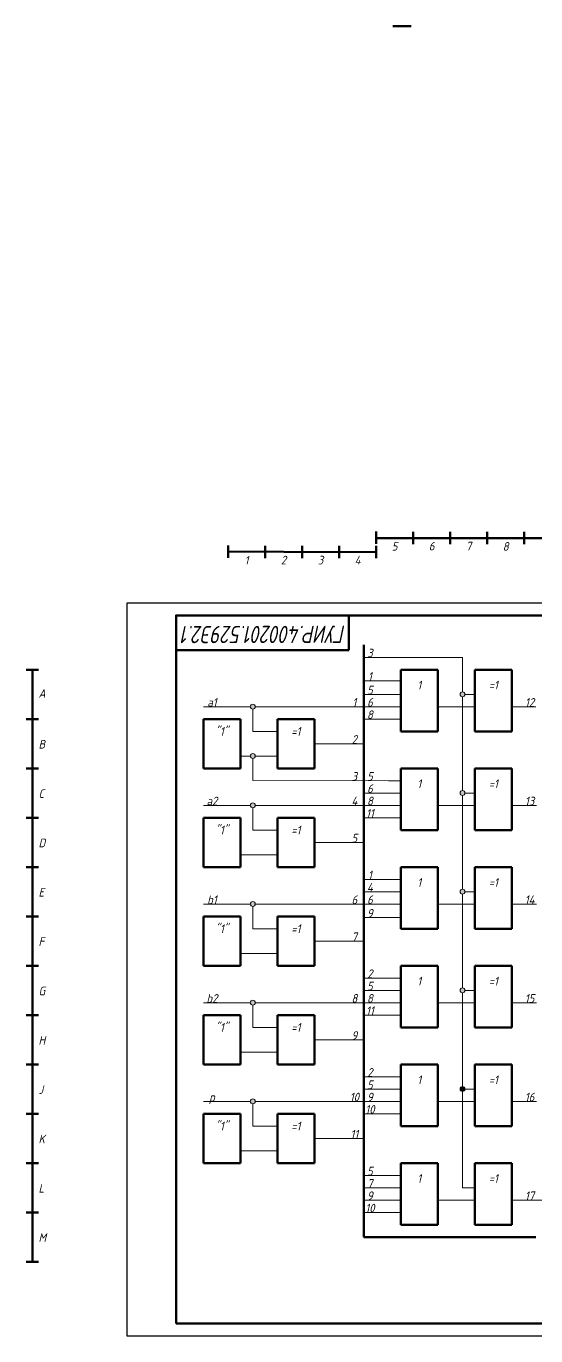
# Model space of a CAD drawing. Header units: millimetres. Extents: x -41 to 1158, y -278 to 531.
# Drawn here: x -41 to 166, y 0 to 531 of the extents above; entities that cross this region are included whole.
import ezdxf
from ezdxf.enums import TextEntityAlignment as Align

# ---------------------------------------------------------------- set-up
doc = ezdxf.new("R2010")
doc.units = ezdxf.units.MM
doc.header["$LTSCALE"] = 0.5
doc.layers.get('0').update_dxf_attribs({"lineweight": 60})
doc.layers.get('Defpoints').update_dxf_attribs({"color": 5})
doc.styles.get("Standard").update_dxf_attribs({"font": 'ISOCPEUI.TTF', "width": 0.9})

msp = doc.modelspace()

# ---------------------------------------------------------------- hatches: boundary and pattern name
at = {"lineweight": 100}
h = msp.add_hatch(color=256, dxfattribs=at)
h.dxf.hatch_style = 1
h.paths.add_polyline_path([(137.3, 180.16, 1), (135.3, 180.16, 1)])
h.paths.add_polyline_path([(137.3, 140.16, 1), (135.3, 140.16, 1)])
h.paths.add_polyline_path([(137.3, 220.16, 1), (135.3, 220.16, 1)])
h.paths.add_polyline_path([(137.3, 260.16, 1), (135.3, 260.16, 1)])
h.paths.add_polyline_path([(202.26, 260.16, 1), (200.26, 260.16, 1)])
h.paths.add_polyline_path([(202.26, 220.16, 1), (200.26, 220.16, 1)])
h.paths.add_polyline_path([(202.26, 180.16, 1), (200.26, 180.16, 1)])
h.paths.add_polyline_path([(202.26, 140.16, 1), (200.26, 140.16, 1)])
h.paths.add_polyline_path([(277.3, 135.16, 1), (275.3, 135.16, 1)])
h.paths.add_polyline_path([(277.3, 115.16, 1), (275.3, 115.16, 1)])
h.paths.add_polyline_path([(277.3, 95.16, 1), (275.3, 95.16, 1)])
h.paths.add_polyline_path([(277.3, 195.16, 1), (275.3, 195.16, 1)])
h.paths.add_polyline_path([(277.3, 175.16, 1), (275.3, 175.16, 1)])
h.paths.add_polyline_path([(275.3, 215.16, 1), (277.3, 215.16, 1)])
h.paths.add_polyline_path([(275.3, 235.16, 1), (277.3, 235.16, 1)])
h.paths.add_polyline_path([(275.3, 255.16, 1), (277.3, 255.16, 1)])
h = msp.add_hatch(color=256, dxfattribs=at)
h.dxf.hatch_style = 1
h.paths.add_polyline_path([(52.32, 255.16, 1), (50.32, 255.16, 1)])
h.paths.add_polyline_path([(52.32, 235.16, 1), (50.32, 235.16, 1)])
h.paths.add_polyline_path([(52.32, 215.16, 1), (50.32, 215.16, 1)])
h.paths.add_polyline_path([(52.32, 175.16, 1), (50.32, 175.16, 1)])
h.paths.add_polyline_path([(52.32, 135.16, 1), (50.32, 135.16, 1)])
h.paths.add_polyline_path([(52.32, 95.16, 1), (50.32, 95.16, 1)])
h = msp.add_hatch(color=256, dxfattribs=at)
h.dxf.hatch_style = 1
h.paths.add_polyline_path([(137.3, 100.16, 1), (135.3, 100.16, 1)])

# ---------------------------------------------------------------- linework, layer by layer
for p, q in [((108, 531), (115.5, 531)), ((101.3, 326.15), (101.3, 321.15)), ((116.3, 323.5), (116.3, 326)), ((116.3, 326), (116.3, 321)), ((131.3, 323.5), (131.3, 326)), ((131.3, 326), (131.3, 321)), ((146.3, 321), (146.3, 326)), ((161.3, 321), (161.3, 326)), ((41.3, 320.5), (41.3, 315.5)), ((41.3, 320.5), (41.3, 318)), ((56.3, 317.85), (56.3, 320.35)), ((56.3, 320.35), (56.3, 315.35)), ((71.3, 317.85), (71.3, 320.35)), ((71.3, 320.35), (71.3, 315.35)), ((86.3, 315.35), (86.3, 320.35)), ((86.3, 317.85), (86.3, 320.35)), ((86.3, 320.35), (86.3, 315.35)), ((101.3, 323.5), (401.3, 323.5)), ((101.3, 315.35), (101.3, 320.35)), ((146.3, 323.5), (146.3, 321)), ((161.3, 323.5), (161.3, 321)), ((41.3, 318), (86.3, 317.85)), ((86.3, 317.9), (101.3, 317.85)), ((86.3, 317.85), (86.3, 315.35)), ((101.3, 317.85), (101.3, 315.35)), ((96.3, 280.16), (96.3, 65.16)), ((-38, 270.16), (-40.5, 270.16)), ((-40.5, 270.16), (-35.5, 270.16)), ((-38, 270.16), (-38, 187.16)), ((-38, 270.16), (-38, 50.16)), ((111.3, 270.16), (126.3, 270.16)), ((111.3, 245.16), (111.3, 270.16)), ((111.3, 270.16), (111.3, 265.66)), ((111.3, 270.16), (111.3, 257.66)), ((111.3, 270.16), (111.3, 265.16)), ((111.3, 270.16), (111.3, 265.16)), ((111.3, 270.16), (111.3, 257.66)), ((126.3, 270.16), (126.3, 258.66)), ((126.3, 270.16), (126.3, 258.66)), ((126.3, 270.16), (126.3, 257.66)), ((126.3, 270.16), (126.3, 257.66)), ((141.3, 270.16), (156.3, 270.16)), ((141.3, 245.16), (141.3, 270.16)), ((141.3, 270.16), (141.3, 265.66)), ((141.3, 270.16), (141.3, 257.66)), ((141.3, 270.16), (141.3, 265.16)), ((141.3, 270.16), (141.3, 265.16)), ((156.3, 270.16), (156.3, 258.66)), ((156.3, 270.16), (156.3, 258.66)), ((156.3, 270.16), (156.3, 257.66)), ((156.3, 270.16), (156.3, 257.66)), ((141.3, 265.16), (141.3, 260.16)), ((141.3, 265.16), (141.3, 260.16)), ((141.3, 257.66), (141.3, 262.16)), ((141.3, 260.16), (141.3, 260.99)), ((141.3, 260.16), (141.3, 255.16)), ((141.3, 260.16), (141.3, 255.16)), ((141.3, 260.16), (141.3, 255.16)), ((126.3, 258.66), (126.3, 256.66)), ((126.3, 256.66), (126.3, 245.16)), ((141.3, 257.66), (141.3, 253.16)), ((141.3, 255.16), (141.3, 250.16)), ((141.3, 255.16), (141.3, 250.16)), ((141.3, 250.16), (141.3, 255.16)), ((156.3, 258.66), (156.3, 256.66)), ((156.3, 256.66), (156.3, 245.16)), ((-38, 250.16), (-40.5, 250.16)), ((-40.5, 250.16), (-35.5, 250.16)), ((31.3, 250.16), (46.3, 250.16)), ((31.3, 230.16), (31.3, 250.16)), ((31.3, 250.16), (31.3, 246.91)), ((31.3, 250.16), (31.3, 245.16)), ((46.3, 250.16), (46.3, 230.16)), ((61.3, 250.16), (76.3, 250.16)), ((61.3, 230.16), (61.3, 250.16)), ((61.3, 250.16), (61.3, 246.91)), ((61.3, 250.16), (61.3, 245.16)), ((76.3, 250.16), (76.3, 230.16)), ((111.3, 245.16), (111.3, 249.66)), ((141.3, 245.16), (141.3, 249.66)), ((111.3, 245.16), (126.3, 245.16)), ((141.3, 245.16), (156.3, 245.16)), ((31.3, 240.16), (31.3, 243.41)), ((61.3, 240.16), (61.3, 243.41)), ((31.3, 233.41), (31.3, 236.91)), ((31.3, 230.16), (31.3, 235.16)), ((46.3, 230.16), (46.3, 235.16)), ((61.3, 233.41), (61.3, 236.91)), ((61.3, 230.16), (61.3, 235.16)), ((-38, 230.16), (-40.5, 230.16)), ((-40.5, 230.16), (-35.5, 230.16)), ((31.3, 230.16), (31.3, 233.41)), ((46.3, 230.16), (31.3, 230.16)), ((61.3, 230.16), (61.3, 233.41)), ((76.3, 230.16), (61.3, 230.16)), ((111.3, 230.16), (126.3, 230.16)), ((111.3, 205.16), (111.3, 230.16)), ((111.3, 230.16), (111.3, 225.66)), ((111.3, 230.16), (111.3, 217.66)), ((111.3, 230.16), (111.3, 225.16)), ((111.3, 230.16), (111.3, 225.16)), ((126.3, 230.16), (111.3, 230.16)), ((111.3, 230.16), (126.3, 230.16)), ((111.3, 230.16), (111.3, 217.66)), ((126.3, 230.16), (126.3, 218.66)), ((126.3, 230.16), (126.3, 218.66)), ((126.3, 230.16), (126.3, 217.66)), ((126.3, 230.16), (126.3, 217.66)), ((141.3, 230.16), (156.3, 230.16)), ((141.3, 205.16), (141.3, 230.16)), ((141.3, 230.16), (141.3, 225.66)), ((141.3, 230.16), (141.3, 217.66)), ((141.3, 230.16), (141.3, 225.16)), ((141.3, 230.16), (141.3, 225.16)), ((156.3, 230.16), (141.3, 230.16)), ((141.3, 230.16), (156.3, 230.16)), ((156.3, 230.16), (156.3, 218.66)), ((156.3, 230.16), (156.3, 218.66)), ((156.3, 230.16), (156.3, 217.66)), ((156.3, 230.16), (156.3, 217.66)), ((141.3, 225.16), (141.3, 220.16)), ((141.3, 225.16), (141.3, 220.16)), ((141.3, 220.16), (141.3, 225.16)), ((126.3, 218.66), (126.3, 216.66)), ((141.3, 217.66), (141.3, 222.16)), ((141.3, 220.16), (141.3, 215.16)), ((141.3, 220.16), (141.3, 215.16)), ((141.3, 220.16), (141.3, 215.16)), ((141.3, 217.66), (141.3, 213.16)), ((156.3, 218.66), (156.3, 216.66)), ((126.3, 216.66), (126.3, 205.16)), ((141.3, 215.16), (141.3, 210.16)), ((141.3, 215.16), (141.3, 210.16)), ((141.3, 210.16), (141.3, 215.16)), ((156.3, 216.66), (156.3, 205.16)), ((-38, 210.16), (-40.5, 210.16)), ((-40.5, 210.16), (-35.5, 210.16)), ((-38, 210.16), (-38, 200.16)), ((31.3, 210.16), (46.3, 210.16)), ((31.3, 190.16), (31.3, 210.16)), ((31.3, 210.16), (31.3, 206.91)), ((31.3, 210.16), (31.3, 205.16)), ((46.3, 210.16), (46.3, 190.16)), ((61.3, 210.16), (76.3, 210.16)), ((61.3, 190.16), (61.3, 210.16)), ((61.3, 210.16), (61.3, 206.91)), ((61.3, 210.16), (61.3, 205.16)), ((76.3, 210.16), (76.3, 190.16)), ((111.3, 205.16), (111.3, 209.66)), ((141.3, 205.16), (141.3, 209.66)), ((31.3, 200.16), (31.3, 203.41)), ((61.3, 200.16), (61.3, 203.41)), ((126.3, 205.16), (111.3, 205.16)), ((111.3, 205.16), (126.3, 205.16)), ((111.3, 205.16), (126.3, 205.16)), ((156.3, 205.16), (141.3, 205.16)), ((141.3, 205.16), (156.3, 205.16)), ((141.3, 205.16), (156.3, 205.16)), ((31.3, 193.41), (31.3, 196.91)), ((61.3, 193.41), (61.3, 196.91)), ((31.3, 190.16), (31.3, 195.16)), ((31.3, 190.16), (31.3, 193.41)), ((46.3, 190.16), (46.3, 195.16)), ((61.3, 190.16), (61.3, 195.16)), ((61.3, 190.16), (61.3, 193.41)), ((-38, 190.16), (-40.5, 190.16)), ((-40.5, 190.16), (-35.5, 190.16)), ((46.3, 190.16), (31.3, 190.16)), ((76.3, 190.16), (61.3, 190.16)), ((111.3, 165.16), (111.3, 190.16)), ((111.3, 190.16), (126.3, 190.16)), ((126.3, 190.16), (126.3, 178.66)), ((126.3, 190.16), (126.3, 178.66)), ((126.3, 190.16), (126.3, 177.66)), ((126.3, 190.16), (126.3, 177.66)), ((141.3, 165.16), (141.3, 190.16)), ((141.3, 190.16), (141.3, 185.66)), ((141.3, 190.16), (141.3, 177.66)), ((141.3, 190.16), (141.3, 185.16)), ((141.3, 190.16), (141.3, 185.16)), ((141.3, 190.16), (156.3, 190.16)), ((156.3, 190.16), (156.3, 178.66)), ((156.3, 190.16), (156.3, 178.66)), ((156.3, 190.16), (156.3, 177.66)), ((156.3, 190.16), (156.3, 177.66)), ((141.3, 185.16), (141.3, 180.16)), ((141.3, 185.16), (141.3, 180.16)), ((141.3, 180.16), (141.3, 185.16)), ((141.3, 177.66), (141.3, 182.16)), ((111.3, 165.16), (111.3, 177.66)), ((126.3, 178.66), (126.3, 176.66)), ((126.3, 176.66), (126.3, 165.16)), ((141.3, 180.16), (141.3, 175.16)), ((141.3, 180.16), (141.3, 175.16)), ((141.3, 180.16), (141.3, 175.16)), ((141.3, 177.66), (141.3, 173.16)), ((156.3, 178.66), (156.3, 176.66)), ((156.3, 176.66), (156.3, 165.16)), ((-38, 170.16), (-40.5, 170.16)), ((-40.5, 170.16), (-35.5, 170.16)), ((31.3, 170.16), (46.3, 170.16)), ((31.3, 150.16), (31.3, 170.16)), ((31.3, 170.16), (31.3, 166.91)), ((31.3, 170.16), (31.3, 165.16)), ((46.3, 170.16), (46.3, 150.16)), ((61.3, 170.16), (76.3, 170.16)), ((61.3, 150.16), (61.3, 170.16)), ((61.3, 170.16), (61.3, 166.91)), ((61.3, 170.16), (61.3, 165.16)), ((76.3, 170.16), (76.3, 150.16)), ((141.3, 175.16), (141.3, 170.16)), ((141.3, 175.16), (141.3, 170.16)), ((111.3, 165.16), (111.3, 169.66)), ((126.3, 165.16), (111.3, 165.16)), ((111.3, 165.16), (126.3, 165.16)), ((111.3, 165.16), (126.3, 165.16)), ((141.3, 165.16), (141.3, 169.66)), ((156.3, 165.16), (141.3, 165.16)), ((141.3, 165.16), (156.3, 165.16)), ((141.3, 165.16), (156.3, 165.16)), ((31.3, 160.16), (31.3, 163.41)), ((61.3, 160.16), (61.3, 163.41)), ((31.3, 153.41), (31.3, 156.91)), ((31.3, 150.16), (31.3, 155.16)), ((46.3, 150.16), (46.3, 155.16)), ((61.3, 153.41), (61.3, 156.91)), ((61.3, 150.16), (61.3, 155.16)), ((-38, 150.16), (-40.5, 150.16)), ((-40.5, 150.16), (-35.5, 150.16)), ((31.3, 150.16), (31.3, 153.41)), ((46.3, 150.16), (31.3, 150.16)), ((61.3, 150.16), (61.3, 153.41)), ((76.3, 150.16), (61.3, 150.16)), ((111.3, 125.16), (111.3, 150.16)), ((111.3, 150.16), (126.3, 150.16)), ((111.3, 150.16), (111.3, 137.66)), ((126.3, 150.16), (126.3, 138.66)), ((126.3, 150.16), (126.3, 138.66)), ((126.3, 150.16), (126.3, 137.66)), ((126.3, 150.16), (126.3, 137.66)), ((141.3, 125.16), (141.3, 150.16)), ((141.3, 150.16), (141.3, 145.66)), ((141.3, 150.16), (141.3, 137.66)), ((141.3, 150.16), (141.3, 145.16)), ((141.3, 150.16), (141.3, 145.16)), ((141.3, 150.16), (156.3, 150.16)), ((156.3, 150.16), (156.3, 138.66)), ((156.3, 150.16), (156.3, 138.66)), ((156.3, 150.16), (156.3, 137.66)), ((156.3, 150.16), (156.3, 137.66)), ((141.3, 145.16), (141.3, 140.16)), ((141.3, 145.16), (141.3, 140.16)), ((141.3, 145.16), (141.3, 140.16)), ((126.3, 138.66), (126.3, 136.66)), ((141.3, 137.66), (141.3, 142.16)), ((141.3, 140.16), (141.3, 135.16)), ((141.3, 140.16), (141.3, 135.16)), ((141.3, 140.16), (141.3, 135.16)), ((156.3, 138.66), (156.3, 136.66)), ((126.3, 136.66), (126.3, 125.16)), ((141.3, 137.66), (141.3, 133.16)), ((141.3, 135.16), (141.3, 130.16)), ((141.3, 135.16), (141.3, 130.16)), ((141.3, 135.16), (141.3, 130.16)), ((156.3, 136.66), (156.3, 125.16)), ((-38, 130.16), (-40.5, 130.16)), ((-40.5, 130.16), (-35.5, 130.16)), ((31.3, 130.16), (46.3, 130.16)), ((31.3, 110.16), (31.3, 130.16)), ((31.3, 130.16), (31.3, 126.91)), ((31.3, 130.16), (31.3, 125.16)), ((46.3, 130.16), (46.3, 110.16)), ((61.3, 130.16), (76.3, 130.16)), ((61.3, 110.16), (61.3, 130.16)), ((61.3, 130.16), (61.3, 126.91)), ((61.3, 130.16), (61.3, 125.16)), ((76.3, 130.16), (76.3, 110.16)), ((111.3, 125.16), (111.3, 129.66)), ((141.3, 125.16), (141.3, 129.66)), ((31.3, 120.16), (31.3, 123.41)), ((61.3, 120.16), (61.3, 123.41)), ((126.3, 125.16), (111.3, 125.16)), ((111.3, 125.16), (126.3, 125.16)), ((111.3, 125.16), (126.3, 125.16)), ((156.3, 125.16), (141.3, 125.16)), ((141.3, 125.16), (156.3, 125.16)), ((141.3, 125.16), (156.3, 125.16)), ((31.3, 113.41), (31.3, 116.91)), ((61.3, 113.41), (61.3, 116.91)), ((31.3, 110.16), (31.3, 115.16)), ((31.3, 110.16), (31.3, 113.41)), ((46.3, 110.16), (46.3, 115.16)), ((61.3, 110.16), (61.3, 115.16)), ((61.3, 110.16), (61.3, 113.41)), ((-38, 110.16), (-40.5, 110.16)), ((-40.5, 110.16), (-35.5, 110.16)), ((46.3, 110.16), (31.3, 110.16)), ((76.3, 110.16), (61.3, 110.16)), ((126.3, 110.16), (111.3, 110.16)), ((111.3, 110.16), (111.3, 85.16)), ((111.3, 110.16), (111.3, 97.66)), ((126.3, 110.16), (126.3, 98.66)), ((126.3, 110.16), (126.3, 98.66)), ((126.3, 110.16), (126.3, 97.66)), ((126.3, 110.16), (126.3, 97.66)), ((126.3, 110.16), (126.3, 95.16)), ((141.3, 85.16), (141.3, 110.16)), ((141.3, 110.16), (141.3, 105.66)), ((141.3, 110.16), (141.3, 97.66)), ((141.3, 110.16), (141.3, 105.16)), ((141.3, 110.16), (141.3, 105.16)), ((141.3, 110.16), (156.3, 110.16)), ((156.3, 110.16), (156.3, 98.66)), ((156.3, 110.16), (156.3, 98.66)), ((156.3, 110.16), (156.3, 97.66)), ((156.3, 110.16), (156.3, 97.66)), ((141.3, 105.16), (141.3, 100.16)), ((141.3, 105.16), (141.3, 100.16)), ((141.3, 105.16), (141.3, 100.16)), ((141.3, 97.66), (141.3, 102.16)), ((126.3, 98.66), (126.3, 96.66)), ((126.3, 96.66), (126.3, 85.16)), ((141.3, 100.16), (141.3, 95.16)), ((141.3, 100.16), (141.3, 95.16)), ((141.3, 100.16), (141.3, 95.16)), ((141.3, 95.16), (141.3, 100.16)), ((141.3, 100.16), (141.3, 95.16)), ((141.3, 97.66), (141.3, 93.16)), ((156.3, 98.66), (156.3, 96.66)), ((156.3, 96.66), (156.3, 85.16)), ((141.3, 95.16), (141.3, 90.16)), ((141.3, 95.16), (141.3, 90.16)), ((141.3, 95.16), (141.3, 90.16)), ((-38, 90.16), (-40.5, 90.16)), ((-40.5, 90.16), (-35.5, 90.16)), ((31.3, 90.16), (46.3, 90.16)), ((31.3, 70.16), (31.3, 90.16)), ((31.3, 90.16), (31.3, 86.91)), ((31.3, 90.16), (31.3, 85.16)), ((46.3, 90.16), (46.3, 70.16)), ((61.3, 90.16), (76.3, 90.16)), ((61.3, 70.16), (61.3, 90.16)), ((61.3, 90.16), (61.3, 86.91)), ((61.3, 90.16), (61.3, 85.16)), ((76.3, 90.16), (76.3, 70.16)), ((126.3, 85.16), (111.3, 85.16)), ((111.3, 85.16), (126.3, 85.16)), ((111.3, 85.16), (126.3, 85.16)), ((141.3, 85.16), (141.3, 89.66)), ((156.3, 85.16), (141.3, 85.16)), ((141.3, 85.16), (156.3, 85.16)), ((141.3, 85.16), (156.3, 85.16)), ((31.3, 80.16), (31.3, 83.41)), ((61.3, 80.16), (61.3, 83.41)), ((31.3, 73.41), (31.3, 76.91)), ((31.3, 70.16), (31.3, 75.16)), ((46.3, 70.16), (46.3, 75.16)), ((61.3, 73.41), (61.3, 76.91)), ((61.3, 70.16), (61.3, 75.16)), ((-38, 70.16), (-40.5, 70.16)), ((-40.5, 70.16), (-35.5, 70.16)), ((31.3, 70.16), (31.3, 73.41)), ((46.3, 70.16), (31.3, 70.16)), ((61.3, 70.16), (61.3, 73.41)), ((76.3, 70.16), (61.3, 70.16)), ((126.3, 70.16), (111.3, 70.16)), ((111.3, 70.16), (111.3, 45.16)), ((111.3, 70.16), (111.3, 57.66)), ((126.3, 70.16), (126.3, 58.66)), ((126.3, 70.16), (126.3, 58.66)), ((126.3, 70.16), (126.3, 57.66)), ((126.3, 70.16), (126.3, 57.66)), ((126.3, 70.16), (126.3, 55.16)), ((141.3, 45.16), (141.3, 70.16)), ((141.3, 70.16), (141.3, 65.66)), ((141.3, 70.16), (141.3, 57.66)), ((141.3, 70.16), (141.3, 65.16)), ((141.3, 70.16), (141.3, 65.16)), ((141.3, 70.16), (156.3, 70.16)), ((156.3, 70.16), (156.3, 58.66)), ((156.3, 70.16), (156.3, 58.66)), ((156.3, 70.16), (156.3, 57.66)), ((156.3, 70.16), (156.3, 57.66)), ((96.3, 65.16), (96.3, 45.16)), ((141.3, 65.16), (141.3, 60.16)), ((141.3, 65.16), (141.3, 60.16)), ((141.3, 65.16), (141.3, 60.16)), ((126.3, 58.66), (126.3, 56.66)), ((141.3, 57.66), (141.3, 62.16)), ((141.3, 60.16), (141.3, 55.16)), ((141.3, 60.16), (141.3, 55.16)), ((141.3, 60.16), (141.3, 55.16)), ((141.3, 55.16), (141.3, 60.16)), ((141.3, 60.16), (141.3, 55.16)), ((156.3, 58.66), (156.3, 56.66)), ((126.3, 56.66), (126.3, 45.16)), ((141.3, 57.66), (141.3, 53.16)), ((141.3, 55.16), (141.3, 50.16)), ((141.3, 55.16), (141.3, 50.16)), ((141.3, 55.16), (141.3, 50.16)), ((156.3, 56.66), (156.3, 45.16)), ((-38, 50.16), (-40.5, 50.16)), ((-40.5, 50.16), (-35.5, 50.16)), ((-38, 50.16), (-38, 30.16)), ((141.3, 45.16), (141.3, 49.66)), ((96.3, 45.16), (96.3, 40.16)), ((126.3, 45.16), (111.3, 45.16)), ((111.3, 45.16), (126.3, 45.16)), ((111.3, 45.16), (126.3, 45.16)), ((156.3, 45.16), (141.3, 45.16)), ((141.3, 45.16), (156.3, 45.16)), ((141.3, 45.16), (156.3, 45.16)), ((101.3, 40.16), (96.3, 40.16)), ((106.3, 40.16), (101.3, 40.16)), ((106.3, 40.16), (166, 40.16)), ((-35.5, 30.16), (-40.5, 30.16)), ((-38, 30.16), (-35.5, 30.16))]:
    msp.add_line(p, q, dxfattribs=at)
at = {"lineweight": 70}
for p, q in [((20.22, 292.13), (90.22, 292.13)), ((90.22, 292.13), (90.22, 278.13)), ((20.22, 278.13), (90.22, 278.13))]:
    msp.add_line(p, q, dxfattribs=at)
msp.add_line((20.22, 278.13), (20.22, 278.13))
at = {"lineweight": 20}
for p, q in [((101.3, 275.16), (96.3, 275.16)), ((101.3, 275.16), (136.3, 275.16)), ((136.3, 275.16), (136.3, 261.16)), ((101.3, 265.66), (96.3, 265.66)), ((111.3, 265.66), (101.3, 265.66)), ((101.3, 260.16), (96.3, 260.16)), ((111.3, 260.16), (101.3, 260.16)), ((141.3, 260.16), (137.3, 260.16)), ((31.3, 255.16), (46.3, 255.16)), ((46.3, 255.16), (50.32, 255.16)), ((52.32, 255.16), (77.3, 255.16)), ((77.3, 255.16), (91.3, 255.16)), ((91.3, 255.16), (106.3, 255.16)), ((106.3, 255.16), (111.3, 255.16)), ((126.3, 255.16), (141.3, 255.16)), ((136.3, 259.16), (136.3, 221.16)), ((166, 255.16), (156.3, 255.16)), ((51.32, 245.16), (51.32, 254.16)), ((101.3, 250.16), (96.3, 250.16)), ((111.3, 250.16), (101.3, 250.16)), ((51.32, 245.16), (56.3, 245.16)), ((61.3, 245.16), (56.3, 245.16)), ((76.3, 240.12), (91.3, 240.12)), ((91.3, 240.12), (96.3, 240.12)), ((46.3, 235.16), (50.32, 235.16)), ((51.32, 234.16), (51.32, 225.18)), ((52.32, 235.16), (56.3, 235.16)), ((61.3, 235.16), (56.3, 235.16)), ((51.32, 225.18), (106.3, 225.16)), ((106.3, 225.16), (111.3, 225.16)), ((101.3, 220.16), (96.3, 220.16)), ((111.3, 220.16), (101.3, 220.16)), ((136.3, 219.16), (136.3, 181.16)), ((141.3, 220.16), (137.3, 220.16)), ((31.3, 215.16), (46.3, 215.16)), ((46.3, 215.16), (50.32, 215.16)), ((51.32, 205.16), (51.32, 214.16)), ((52.32, 215.16), (77.3, 215.16)), ((77.3, 215.16), (91.3, 215.16)), ((91.3, 215.16), (96.3, 215.16)), ((96.3, 215.16), (111.3, 215.16)), ((126.3, 215.16), (141.3, 215.16)), ((166.3, 215.16), (156.3, 215.16)), ((101.3, 210.16), (96.3, 210.16)), ((111.3, 210.16), (101.3, 210.16)), ((51.32, 205.16), (56.3, 205.16)), ((61.3, 205.16), (56.3, 205.16)), ((76.3, 200.12), (91.3, 200.12)), ((91.3, 200.12), (96.3, 200.12)), ((51.32, 195.16), (46.3, 195.16)), ((51.32, 195.16), (56.3, 195.16)), ((61.3, 195.16), (56.3, 195.16)), ((101.3, 185.16), (96.3, 185.16)), ((111.3, 185.16), (101.3, 185.16)), ((101.3, 180.16), (96.3, 180.16)), ((111.3, 180.16), (101.3, 180.16)), ((136.3, 179.16), (136.3, 141.16)), ((141.3, 180.16), (137.3, 180.16)), ((31.3, 175.16), (46.3, 175.16)), ((46.3, 175.16), (50.32, 175.16)), ((51.32, 165.16), (51.32, 174.16)), ((52.32, 175.16), (77.3, 175.16)), ((77.3, 175.16), (91.3, 175.16)), ((91.3, 175.16), (98, 175.16)), ((96.3, 175.16), (111.3, 175.16)), ((126.3, 175.16), (141.3, 175.16)), ((166.3, 175.16), (156.3, 175.16)), ((51.32, 165.16), (56.3, 165.16)), ((61.3, 165.16), (56.3, 165.16)), ((101.3, 169.66), (96.3, 169.66)), ((111.3, 169.66), (101.3, 169.66)), ((76.3, 160.12), (91.3, 160.12)), ((91.3, 160.12), (96.3, 160.12)), ((51.32, 155.16), (46.3, 155.16)), ((51.32, 155.16), (56.3, 155.16)), ((61.3, 155.16), (56.3, 155.16)), ((101.3, 145.16), (96.3, 145.16)), ((111.3, 145.16), (101.3, 145.16)), ((101.3, 140.16), (96.3, 140.16)), ((111.3, 140.16), (101.3, 140.16)), ((136.3, 139.16), (136.3, 101.16)), ((141.3, 140.16), (137.3, 140.16)), ((31.3, 135.16), (46.3, 135.16)), ((46.3, 135.16), (50.32, 135.16)), ((51.32, 125.16), (51.32, 134.16)), ((52.32, 135.16), (77.3, 135.16)), ((77.3, 135.16), (91.3, 135.16)), ((91.3, 135.16), (99, 135.16)), ((96.3, 135.16), (111.3, 135.16)), ((136.3, 135.16), (126.3, 135.16)), ((136.3, 135.16), (141.3, 135.16)), ((166.3, 135.16), (156.3, 135.16)), ((101.3, 130.16), (96.3, 130.16)), ((111.3, 130.16), (101.3, 130.16)), ((51.32, 125.16), (56.3, 125.16)), ((61.3, 125.16), (56.3, 125.16)), ((76.3, 120.12), (91.3, 120.12)), ((91.3, 120.12), (96.3, 120.12)), ((51.32, 115.16), (46.3, 115.16)), ((51.32, 115.16), (56.3, 115.16)), ((61.3, 115.16), (56.3, 115.16)), ((101.3, 105.16), (96.3, 105.16)), ((111.3, 105.16), (101.3, 105.16)), ((101.3, 100.16), (96.3, 100.16)), ((111.3, 100.16), (101.3, 100.16)), ((136.3, 99.16), (136.3, 60.16)), ((137.3, 100.16), (141.3, 100.16)), ((31.3, 95.16), (46.3, 95.16)), ((46.3, 95.16), (50.32, 95.16)), ((51.32, 85.16), (51.32, 94.16)), ((52.32, 95.16), (77.3, 95.16)), ((77.3, 95.16), (91.3, 95.16)), ((91.3, 95.16), (96.3, 95.16)), ((111.3, 95.16), (96.3, 95.16)), ((126.3, 95.16), (141.3, 95.16)), ((126.3, 95.16), (141.3, 95.16)), ((166.3, 95.16), (156.3, 95.16)), ((51.32, 85.16), (56.3, 85.16)), ((61.3, 85.16), (56.3, 85.16)), ((101.3, 90.16), (96.3, 90.16)), ((111.3, 90.16), (101.3, 90.16)), ((76.3, 80.12), (91.3, 80.12)), ((96.3, 80.12), (89, 80.12)), ((51.32, 75.16), (46.3, 75.16)), ((51.32, 75.16), (56.3, 75.16)), ((61.3, 75.16), (56.3, 75.16)), ((101.3, 65.16), (96.3, 65.16)), ((111.3, 65.16), (101.3, 65.16)), ((101.3, 60.12), (96.3, 60.12)), ((111.3, 60.16), (101.3, 60.16)), ((136.3, 60.16), (141.3, 60.16)), ((101.3, 55.16), (96.3, 55.16)), ((111.3, 55.16), (101.3, 55.16)), ((126.3, 55.16), (141.3, 55.16)), ((126.3, 55.16), (141.3, 55.16)), ((166.3, 55.16), (156.3, 55.16)), ((171.3, 55.16), (156.3, 55.16)), ((101.3, 50.16), (96.3, 50.16)), ((111.3, 50.16), (101.3, 50.16))]:
    msp.add_line(p, q, dxfattribs=at)
at = {"lineweight": 70}
msp.add_lwpolyline([(20.22, 5.13), (415.22, 5.13), (415.22, 292.13), (20.22, 292.13)], close=True, dxfattribs=at)
at = {"lineweight": 20}
for centre in [(136.3, 260.16), (51.32, 255.16), (51.32, 235.16), (136.3, 220.16), (51.32, 215.16), (136.3, 180.16), (51.32, 175.16), (136.3, 140.16), (51.32, 135.16), (136.3, 100.16), (51.32, 95.16)]:
    msp.add_circle(centre, 1, dxfattribs=at)
at = {"layer": 'Defpoints'}
msp.add_lwpolyline([(0.22, 0.13), (420.22, 0.13), (420.22, 297.13), (0.22, 297.13)], close=True, dxfattribs=at)

# ---------------------------------------------------------------- texts
at = {"lineweight": 100, "width": 0.740163}
msp.add_text('ГУИР.400201.529Э2.1', height=7, rotation=180.1159, dxfattribs=at).set_placement((89, 288), (22.78, 287.87), align=Align.FIT)
at = {"lineweight": 100, "char_height": 3.5, "attachment_point": 1}
for s, width, insert in [('\\pxqc;5', 15, (101.3, 321.91)), ('\\pxqc;6', 15, (116.3, 321.98)), ('\\pxqc;7', 15, (131.3, 321.98)), ('\\pxqc;8', 15, (146.3, 321.87)), ('\\pxqc;1', 15, (41.3, 316.26)), ('\\pxqc;2', 15, (56.3, 316.32)), ('\\pxqc;3', 15, (71.3, 316.32)), ('\\pxqc;4', 15, (86.3, 316.32)), ('\\pxqc;3', 7, (95.3, 278.66)), ('\\pxqc;1', 7, (95.3, 269.16)), ('\\pxqc;1', 15, (111.3, 265.66)), ('\\pxqc;=1', 15, (141.3, 265.66)), ('\\pxqc;5', 7, (95.3, 263.66)), ('\\pxqc;1', 7, (89, 258.66)), ('\\pxqc;6', 7, (95.3, 258.66)), ('\\pxqc;8', 7, (95.3, 253.66)), ('\\pxqc;"1"', 15, (31.3, 246.91)), ('\\pxqc;=1', 15, (61.3, 246.91)), ('\\pxqc;2', 7, (89, 243.62)), ('\\pxqc;3', 7, (89, 228.66)), ('\\pxqc;5', 7, (95.3, 228.66)), ('\\pxqc;6', 7, (95.3, 223.66)), ('\\pxqc;1', 15, (111.3, 225.66)), ('\\pxqc;=1', 15, (141.3, 225.66)), ('\\pxqc;4', 7, (89, 218.66)), ('\\pxqc;8', 7, (95.3, 218.66)), ('\\pxqc;11', 7, (95.3, 213.66)), ('\\pxqc;"1"', 15, (31.3, 206.91)), ('\\pxqc;=1', 15, (61.3, 206.91)), ('\\pxqc;5', 7, (89, 203.62)), ('\\pxqc;1', 7, (95.3, 188.66)), ('\\pxqc;4', 7, (95.3, 183.66)), ('\\pxqc;1', 15, (111.3, 185.66)), ('\\pxqc;=1', 15, (141.3, 185.66)), ('\\pxqc;6', 7, (89, 178.66)), ('\\pxqc;14', 7, (160, 178.66)), ('\\pxqc;9', 7, (95.3, 173.16)), ('\\pxqc;"1"', 15, (31.3, 166.91)), ('\\pxqc;=1', 15, (61.3, 166.91)), ('\\pxqc;1', 15, (111.3, 145.66)), ('\\pxqc;=1', 15, (141.3, 145.66)), ('\\pxqc;15', 7, (160, 138.66)), ('\\pxqc;"1"', 15, (31.3, 126.91)), ('\\pxqc;=1', 15, (61.3, 126.91)), ('\\pxqc;1', 15, (111.3, 105.66)), ('\\pxqc;=1', 15, (141.3, 105.66)), ('\\pxqc;"1"', 15, (31.3, 86.91)), ('\\pxqc;=1', 15, (61.3, 86.91)), ('\\pxqc;1', 15, (111.3, 65.66)), ('\\pxqc;=1', 15, (141.3, 65.66)), ('\\pxqc;17', 7, (160, 58.66))]:
    msp.add_mtext_dynamic_manual_height_columns(s, width=width, gutter_width=25, heights=[0], dxfattribs=dict(at, insert=insert))
for s, insert in [('А', (-35.5, 262.27)), ('B', (-35.5, 241.66)), ('C', (-35.5, 221.66)), ('\\pxql;D', (-35.5, 201.66)), ('F', (-35.5, 161.66)), ('\\pxql;G', (-35.5, 141.66)), ('H', (-35.5, 121.66)), ('K', (-35.5, 81.66)), ('L', (-35.5, 61.66)), ('M', (-35.5, 41.66))]:
    msp.add_mtext(s, dxfattribs=dict(at, insert=insert))
at = {"lineweight": 20, "char_height": 3.5, "attachment_point": 1}
for s, insert in [('\\pxqc;a1', (31.3, 258.66)), ('\\pxqc;12', (160, 258.66)), ('\\pxqc;a2', (31.3, 218.66)), ('\\pxqc;13', (160, 218.66)), ('\\pxqc;b1', (31.3, 178.66)), ('\\pxqc;6', (95.3, 178.66)), ('\\pxqc;7', (89, 163.62)), ('\\pxqc;2', (95.3, 148.66)), ('\\pxqc;5', (95.3, 143.66)), ('\\pxqc;b2', (31.3, 138.66)), ('\\pxqc;8', (89, 138.66)), ('\\pxqc;8', (95.3, 138.66)), ('\\pxqc;11', (95.3, 133.66)), ('\\pxqc;9', (89, 123.62)), ('\\pxqc;2', (95.3, 108.66)), ('\\pxqc;5', (95.3, 103.66)), ('\\pxqc;p', (31.3, 98.66)), ('\\pxqc;10', (89, 98.66)), ('\\pxqc;9', (95.3, 98.66)), ('\\pxqc;16', (160, 98.66)), ('\\pxqc;10', (95.3, 93.66)), ('\\pxqc;11', (89, 83.62)), ('\\pxqc;5', (95.3, 68.66)), ('\\pxqc;9', (95.3, 58.66)), ('\\pxqc;7', (95.3, 63.66)), ('\\pxqc;10', (95.3, 53.66))]:
    msp.add_mtext_dynamic_manual_height_columns(s, width=7, gutter_width=25, heights=[0], dxfattribs=dict(at, insert=insert))
at = {"lineweight": 100, "char_height": 3.5, "attachment_point": 1}
for s, insert, width in [('E', (-35.5, 181.66), 1.575), ('J', (-35.5, 101.66), 2.205)]:
    msp.add_mtext(s, dxfattribs=dict(at, insert=insert, width=width))

doc.saveas('drawing.dxf')
